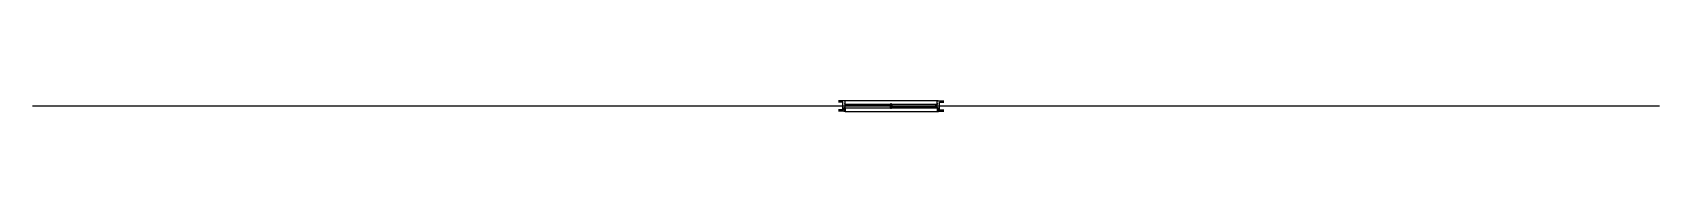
# Model space of a CAD drawing. Units: millimetres at full size, sheet at 1:100. Extents: x -15551 to 15061, y -3595 to -3385.
import ezdxf

# ---------------------------------------------------------------- set-up
doc = ezdxf.new("R2010")
doc.units = ezdxf.units.MM
doc.header["$LTSCALE"] = 100
doc.layers.add('0-0', color=7, linetype='Continuous')

msp = doc.modelspace()

# ---------------------------------------------------------------- linework, layer by layer
at = {"layer": '0-0'}
for p, q in [((-15551, -3489.8), (15061.2, -3489.8)), ((-304.9, -3564.8), (-384.9, -3564.8)), ((-269.9, -3454.8), (-244.9, -3454.8)), ((-269.9, -3524.8), (-244.9, -3524.8)), ((-259.9, -3524.8), (-259.9, -3454.8)), ((-224.9, -3477.8), (588.1, -3477.8)), ((588.1, -3489.8), (622.1, -3489.8)), ((605.1, -3544.8), (605.1, -3434.8)), ((622.1, -3501.8), (1435.1, -3501.8)), ((1480.1, -3454.8), (1455.1, -3454.8)), ((1480.1, -3524.8), (1455.1, -3524.8)), ((1470.1, -3524.8), (1470.1, -3454.8)), ((1515.1, -3564.8), (1595.1, -3564.8))]:
    msp.add_line(p, q, dxfattribs=at)
at = {"layer": '0-0', "color": 2}
for p, q in [((-259.9, -3394.8), (-384.9, -3394.8)), ((-284.9, -3584.8), (-384.9, -3584.8)), ((-259.9, -3444.8), (-269.9, -3444.8)), ((-269.9, -3454.8), (-269.9, -3444.8)), ((-259.9, -3444.8), (-259.9, -3394.8)), ((1470.1, -3394.8), (1595.1, -3394.8)), ((1470.1, -3444.8), (1470.1, -3394.8)), ((1470.1, -3444.8), (1480.1, -3444.8)), ((1480.1, -3454.8), (1480.1, -3444.8)), ((1495.1, -3584.8), (1595.1, -3584.8))]:
    msp.add_line(p, q, dxfattribs=at)
at = {"layer": '0-0', "color": 6}
for p, q in [((-284.9, -3524.8), (-284.9, -3594.8)), ((-259.9, -3524.8), (-284.9, -3524.8)), ((-259.9, -3594.8), (-284.9, -3594.8)), ((-259.9, -3524.8), (-259.9, -3594.8)), ((1470.1, -3524.8), (1470.1, -3594.8)), ((1470.1, -3524.8), (1495.1, -3524.8)), ((1470.1, -3594.8), (1495.1, -3594.8)), ((1495.1, -3524.8), (1495.1, -3594.8))]:
    msp.add_line(p, q, dxfattribs=at)
at = {"layer": '0-0', "color": 4}
for p, q in [((-279.9, -3394.8), (-279.9, -3384.8)), ((-279.9, -3384.8), (1490.1, -3384.8)), ((-259.9, -3594.8), (1470.1, -3594.8)), ((-244.9, -3454.8), (1455.1, -3454.8)), ((-244.9, -3524.8), (1455.1, -3524.8)), ((1490.1, -3394.8), (1490.1, -3384.8))]:
    msp.add_line(p, q, dxfattribs=at)
at = {"layer": '0-0'}
for points in [[(-304.9, -3564.8), (-304.9, -3414.8), (-384.9, -3414.8)], [(-259.9, -3489.8), (-224.9, -3489.8), (-224.9, -3465.8), (-259.9, -3465.8)], [(1470.1, -3489.8), (1435.1, -3489.8), (1435.1, -3513.8), (1470.1, -3513.8)], [(1515.1, -3564.8), (1515.1, -3414.8), (1595.1, -3414.8)]]:
    msp.add_lwpolyline(points, dxfattribs=at)
at = {"layer": '0-0', "color": 4}
for points in [[(-259.9, -3454.8), (-261.9, -3452.8), (-261.9, -3446.8), (-259.9, -3444.8)], [(1470.1, -3454.8), (1472.1, -3452.8), (1472.1, -3446.8), (1470.1, -3444.8)]]:
    msp.add_lwpolyline(points, dxfattribs=at)
at = {"layer": '0-0'}
msp.add_lwpolyline([(588.1, -3513.8), (622.1, -3513.8), (622.1, -3465.8), (588.1, -3465.8)], close=True, dxfattribs=at)

doc.saveas('drawing.dxf')
